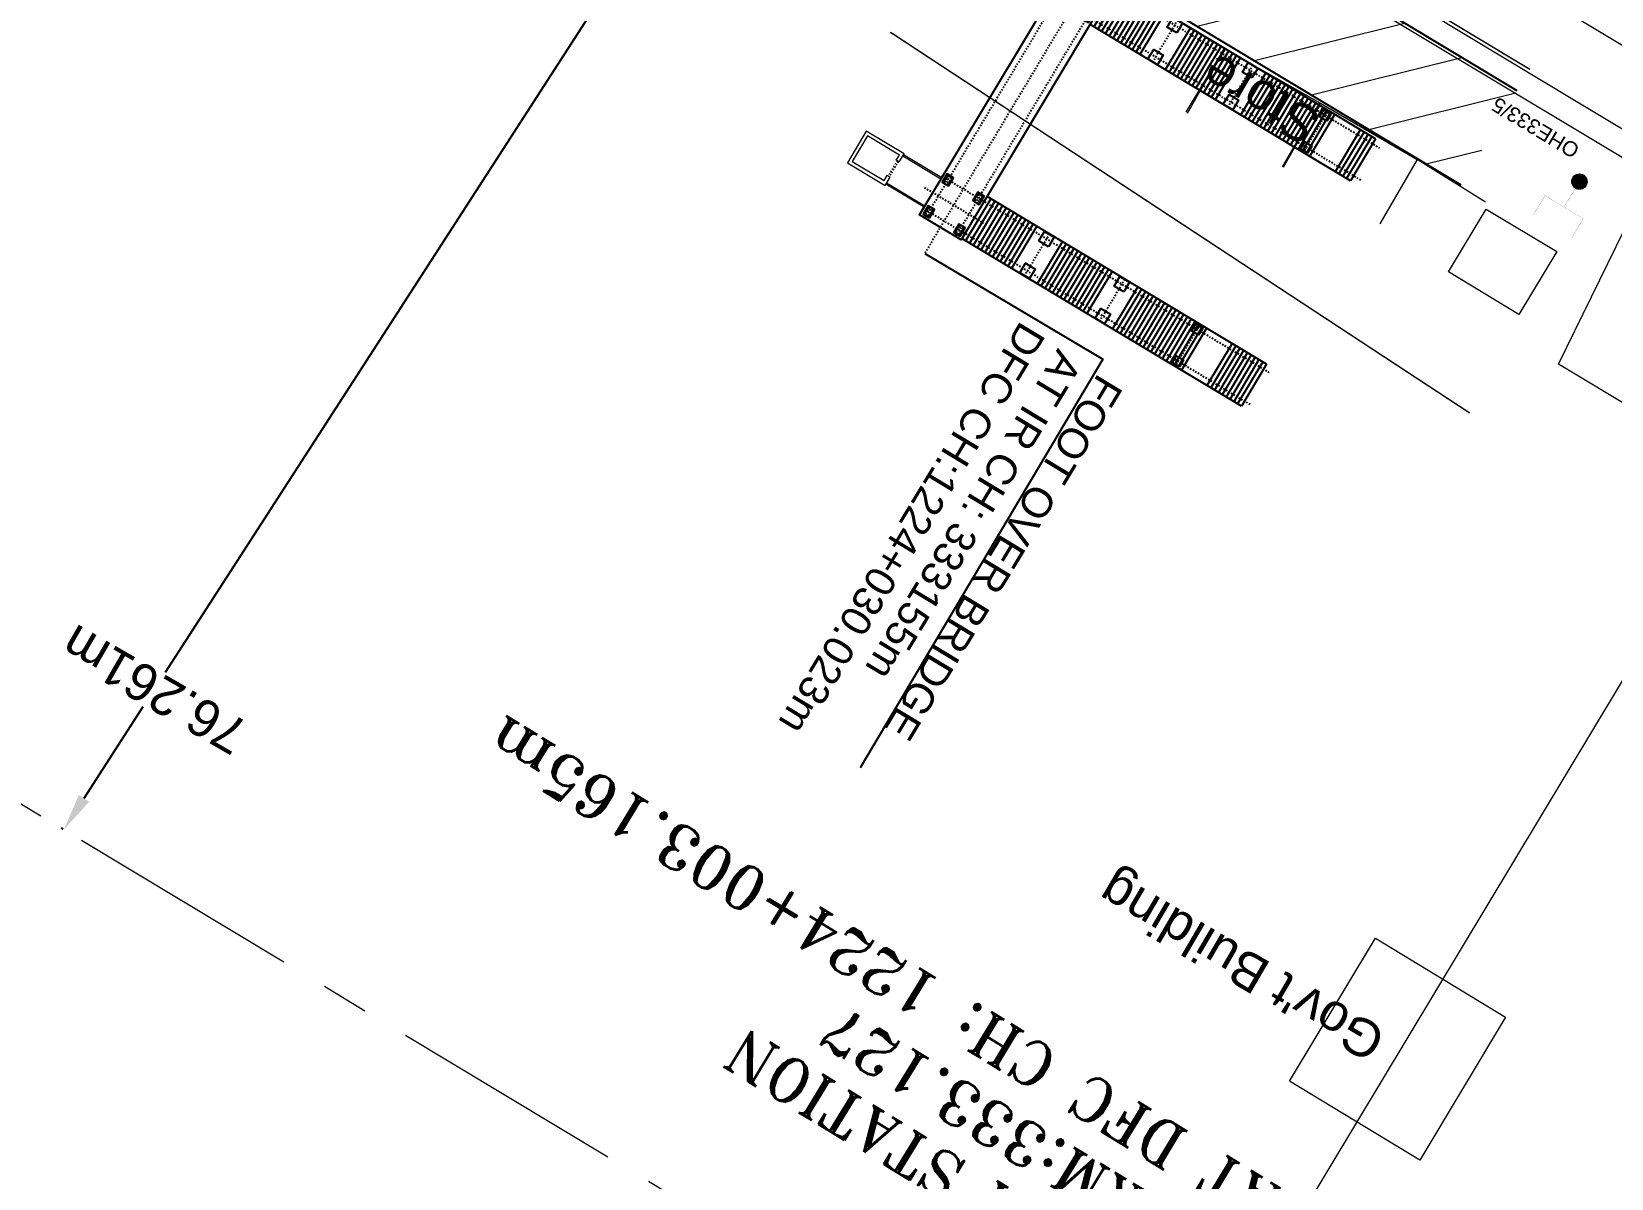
# Model space of a CAD drawing. Header units: metres. Extents: x -1651858 to 619161, y 795717 to 3398838.
# Drawn here: x 617034.6 to 617140.7, y 3397925.4 to 3398002.4 of the extents above; entities that cross this region are included whole.
import ezdxf
from ezdxf.enums import TextEntityAlignment as Align

# ---------------------------------------------------------------- set-up
doc = ezdxf.new("R2010")
doc.units = ezdxf.units.M
doc.header["$MEASUREMENT"] = 0
doc.linetypes.add('CENTER', pattern=[50.800000000000004, 31.75, -6.350000000000001, 6.350000000000001, -6.350000000000001])
doc.linetypes.add('DASHED', pattern=[0.75, 0.5, -0.25])
doc.layers.get('Defpoints').update_dxf_attribs({"lineweight": 0})
for name, color, linetype in [('AA_P_CEN_0.05', 2, 'CENTER'), ('AA_P_CON_0.30', 1, 'Continuous'), ('col', 7, 'Continuous'), ('IR PROPOSALS', 190, 'Continuous'), ('Structures', 7, 'Continuous')]:
    doc.layers.add(name, color=color, linetype=linetype)
for name, color, linetype, lineweight in [('Bounary Dim', 10, 'Continuous', 13), ('Existing IR Track', 143, 'Continuous', 0), ('Existing Railway Boundary', 7, 'CENTER', 0), ('Govt buliding', 251, 'Continuous', 0), ('Grill', 251, 'Continuous', 0), ('KHANNA STATION', 7, 'Continuous', 0), ('LC DETAILS IN PLAN', 7, 'Continuous', 0), ('LIFT', 6, 'Continuous', 13), ('OHE MAST', 8, 'Continuous', 0), ('OHE MAST TEXT', 8, 'Continuous', 0), ('Platform', 7, 'Continuous', 0), ('PROPOSED DFCC TRACK', 1, 'Continuous', 0), ('STEEL', 5, 'Continuous', 25), ('Text', 251, 'Continuous', 0)]:
    doc.layers.add(name, color=color, linetype=linetype, lineweight=lineweight)
doc.styles.add('arial', font='arial.ttf')
doc.styles.add('ROMANT', font='romant.shx')
doc.styles.get("Standard").update_dxf_attribs({"font": 'arial.ttf'})
doc.styles.add('Text', font='arial.ttf', dxfattribs={"height": 2})
doc.dimstyles.get("Standard").update_dxf_attribs({"dimtxt": 2.5, "dimasz": 0.18, "dimexe": 0.18, "dimexo": 0.0625, "dimgap": 0.09, "dimtad": 0, "dimtih": 1, "dimtoh": 1, "dimdec": 3, "dimzin": 0, "dimdsep": 46, "dimtxsty": 'Standard', "dimcen": 0.09, "dimadec": 0, "dimazin": 0, "dimtfac": 1, "dimtdec": 3, "dimtofl": 0, "dimtmove": 0, "dimatfit": 3, "dimfxl": 1, "dimtolj": 1, "dimtzin": 0, "dimarcsym": 0})
pattern_1 = [(134.9153832942971, (184, 2.384185791015625e-06), (-2248.377181380949, -2241.745982542504), [])]

# ---------------------------------------------------------------- blocks, each defined once
blk = doc.blocks.new('OHE MAST')
h = blk.add_hatch(color=256)
edge = h.paths.add_edge_path()
edge.add_arc((0, 0), 0.5143920608792591, 0, 360)
at = {"const_width": 0.01, "flags": 128}
for points in [[(1.500000000116415, 3.5), (1.500000000116415, 2), (-1.499999999883585, 2), (-1.499999999883585, 3.5)], [(1.164153218269348e-10, 2), (0, 0)]]:
    blk.add_lwpolyline(points, dxfattribs=at)
blk.add_circle((0, 0), 0.5143920608792591)
blk = doc.blocks.new('*D34')
at = {"layer": 'Bounary Dim', "color": 0, "lineweight": -2, "transparency": 16777216}
for p, q in [((617078.0314781426, 3398012.916643139), (617077.9327623339, 3398012.980372561)), ((617076.7280414202, 3398010.782408157), (617043.5382519634, 3397959.371978795)), ((617038.0777098462, 3397950.913690286), (617042.0541759594, 3397957.07316986)), ((617036.6692563063, 3397948.84725256), (617036.5705404975, 3397948.910981981))]:
    blk.add_line(p, q, dxfattribs=at)
at = {"layer": 'Bounary Dim', "color": 0, "transparency": 16777216}
for points in [[(617076.377985361, 3398011.008399012), (617077.0780974792, 3398010.556417302), (617078.0839865515, 3398012.882744511)], [(617037.727653787, 3397951.139681141), (617038.4277659052, 3397950.687699431), (617036.7217647152, 3397948.813353932)]]:
    blk.add_solid(points, dxfattribs=at)
at = {"layer": 'Defpoints', "color": 0, "transparency": 16777216}
for p in [(617078.0839865515, 3398012.882744511), (617078.0839865515, 3398012.882744511), (617036.7217647152, 3397948.813353932)]:
    blk.add_point(p, dxfattribs=at)
at = {"layer": 'Bounary Dim', "color": 0, "transparency": 16777216, "insert": (617042.7962139619, 3397958.222574327), "char_height": 2.5, "attachment_point": 5, "rotation": 150}
blk.add_mtext('\\A1;76.261m', dxfattribs=at)
blk = doc.blocks.new('LIFT-flat-1')
at = {"layer": 'LIFT'}
for p, q in [((-1032357.495207546, 144159.0369814154), (-1032357.494768476, 147159.0369814153)), ((-1032257.495207546, 144159.0369667797), (-1032257.494768476, 147159.0369667796)), ((-1031807.494768476, 147159.0369009191), (-1031807.494734814, 147389.0369009191)), ((-1030607.494768476, 147159.0367252909), (-1030607.494734814, 147389.0367252909)), ((-1030157.495207546, 144159.0366594304), (-1030157.494768476, 147159.0366594304)), ((-1030057.495207546, 144159.0366447947), (-1030057.494768476, 147159.0366447947))]:
    blk.add_line(p, q, dxfattribs=at)
at = {"layer": 'LIFT', "linetype": 'DASHED', "ltscale": 0.5}
for p, q in [((-1030607.494744327, 147324.0367252909), (-1031807.494744327, 147324.0369009191)), ((-1030607.494758963, 147224.0367252909), (-1031807.494758963, 147224.0369009191))]:
    blk.add_line(p, q, dxfattribs=at)
at = {"layer": 'LIFT'}
for points in [[(-1030607.494768476, 147159.0367252909), (-1029977.494768476, 147159.0366330862), (-1029977.49433526, 150119.0366330861), (-1032437.49433526, 150119.0369931239), (-1032437.494768476, 147159.0369931239), (-1031807.494768476, 147159.0369009191)], [(-1030607.494734814, 147389.0367252909), (-1030207.494734814, 147389.0366667482), (-1030207.494368922, 149889.0366667482), (-1032207.494368922, 149889.0369594618), (-1032207.494734814, 147389.0369594618), (-1031807.494734814, 147389.0369009191)]]:
    blk.add_lwpolyline(points, dxfattribs=at)
blk = doc.blocks.new('LIFT-flat-1-flat-1')
at = {"layer": 'LIFT'}
for p, q in [((-1032357.495207546, 144159.0369814154), (-1032357.494768476, 147159.0369814153)), ((-1032257.495207546, 144159.0369667797), (-1032257.494768476, 147159.0369667796)), ((-1031807.494768476, 147159.0369009191), (-1031807.494734814, 147389.0369009191)), ((-1030607.494768476, 147159.0367252909), (-1030607.494734814, 147389.0367252909)), ((-1030157.495207546, 144159.0366594304), (-1030157.494768476, 147159.0366594304)), ((-1030057.495207546, 144159.0366447947), (-1030057.494768476, 147159.0366447947))]:
    blk.add_line(p, q, dxfattribs=at)
at = {"layer": 'LIFT', "linetype": 'DASHED', "ltscale": 0.5}
for p, q in [((-1030607.494744327, 147324.0367252909), (-1031807.494744327, 147324.0369009191)), ((-1030607.494758963, 147224.0367252909), (-1031807.494758963, 147224.0369009191))]:
    blk.add_line(p, q, dxfattribs=at)
at = {"layer": 'LIFT'}
for points in [[(-1030607.494768476, 147159.0367252909), (-1029977.494768476, 147159.0366330862), (-1029977.49433526, 150119.0366330861), (-1032437.49433526, 150119.0369931239), (-1032437.494768476, 147159.0369931239), (-1031807.494768476, 147159.0369009191)], [(-1030607.494734814, 147389.0367252909), (-1030207.494734814, 147389.0366667482), (-1030207.494368922, 149889.0366667482), (-1032207.494368922, 149889.0369594618), (-1032207.494734814, 147389.0369594618), (-1031807.494734814, 147389.0369009191)]]:
    blk.add_lwpolyline(points, dxfattribs=at)
blk = doc.blocks.new('LIFT-flat-1-flat-3')
at = {"layer": 'LIFT'}
for p, q in [((-1032357.495207546, 144159.0369814154), (-1032357.494768476, 147159.0369814153)), ((-1032257.495207546, 144159.0369667797), (-1032257.494768476, 147159.0369667796)), ((-1031807.494768476, 147159.0369009191), (-1031807.494734814, 147389.0369009191)), ((-1030607.494768476, 147159.0367252909), (-1030607.494734814, 147389.0367252909)), ((-1030157.495207546, 144159.0366594304), (-1030157.494768476, 147159.0366594304)), ((-1030057.495207546, 144159.0366447947), (-1030057.494768476, 147159.0366447947))]:
    blk.add_line(p, q, dxfattribs=at)
at = {"layer": 'LIFT', "linetype": 'DASHED', "ltscale": 0.5}
for p, q in [((-1030607.494744327, 147324.0367252909), (-1031807.494744327, 147324.0369009191)), ((-1030607.494758963, 147224.0367252909), (-1031807.494758963, 147224.0369009191))]:
    blk.add_line(p, q, dxfattribs=at)
at = {"layer": 'LIFT'}
for points in [[(-1030607.494768476, 147159.0367252909), (-1029977.494768476, 147159.0366330862), (-1029977.49433526, 150119.0366330861), (-1032437.49433526, 150119.0369931239), (-1032437.494768476, 147159.0369931239), (-1031807.494768476, 147159.0369009191)], [(-1030607.494734814, 147389.0367252909), (-1030207.494734814, 147389.0366667482), (-1030207.494368922, 149889.0366667482), (-1032207.494368922, 149889.0369594618), (-1032207.494734814, 147389.0369594618), (-1031807.494734814, 147389.0369009191)]]:
    blk.add_lwpolyline(points, dxfattribs=at)
blk = doc.blocks.new('A$C6982e8d3')
at = {"layer": 'col', "color": 0, "ltscale": 1.5}
for points in [[(181.2483035550686, 178.5275235421141, 0.373118821433399), (166.3999484750675, 191.4000011926983), (-166.3999653108185, 191.4000012529432, 0.3731188214333965), (-181.2483203950105, 178.5275236078305), (-191.5778024456231, 106.4362400814425, -0.373118821433399), (-199.0019799879519, 100.0000012588571), (-200.0000084344065, 100.0000012590317), (-200.0000084162457, 200.0000012590317), (199.9999915837543, 200.0000011865632), (199.9999915655935, 100.0000011865632), (199.001963119139, 100.0000011867378, -0.373118821433399), (191.5777855791384, 106.4362400120008)], [(181.2483034903416, -178.5275211621774, -0.373118821433399), (166.399948405684, -191.3999988072901), (-166.399965380202, -191.399998746987, -0.3731188214333965), (-181.2483204597374, -178.527521096461), (-191.577802484273, -106.4362375663477, 0.373118821433399), (-199.0019800242735, -99.99999874108471), (-200.0000084707281, -99.99999874091009), (-200.0000084888889, -199.9999987409101), (199.9999915111111, -199.9999988133786), (199.9999915292719, -99.99999881337862), (199.0019630828174, -99.999998813204, 0.373118821433399), (191.5777855404885, -106.4362376357894)]]:
    blk.add_lwpolyline(points, format="xyb", close=True, dxfattribs=at)
at = {"layer": 'STEEL', "color": 0}
blk.add_lwpolyline([(-325.000024872541, -249.9999691094272), (324.9999756042962, -250.0000273729675), (325.0000340168481, 249.9999725078233), (-324.9999662215705, 250.0000310991891)], close=True, dxfattribs=at)
blk = doc.blocks.new('A$C6982e8d3-flat-1')
at = {"layer": 'col', "color": 190, "ltscale": 1.5}
for points in [[(181.2483035550686, 178.5275235421141, 0.373118821433399), (166.3999484750675, 191.4000011926983), (-166.3999653108185, 191.4000012529432, 0.3731188214333965), (-181.2483203950105, 178.5275236078305), (-191.5778024456231, 106.4362400814425, -0.373118821433399), (-199.0019799879519, 100.0000012588571), (-200.0000084344065, 100.0000012590317), (-200.0000084162457, 200.0000012590317), (199.9999915837543, 200.0000011865632), (199.9999915655935, 100.0000011865632), (199.001963119139, 100.0000011867378, -0.373118821433399), (191.5777855791384, 106.4362400120008)], [(181.2483034903416, -178.5275211621774, -0.373118821433399), (166.399948405684, -191.3999988072901), (-166.399965380202, -191.399998746987, -0.3731188214333965), (-181.2483204597374, -178.527521096461), (-191.577802484273, -106.4362375663477, 0.373118821433399), (-199.0019800242735, -99.99999874108471), (-200.0000084707281, -99.99999874091009), (-200.0000084888889, -199.9999987409101), (199.9999915111111, -199.9999988133786), (199.9999915292719, -99.99999881337862), (199.0019630828174, -99.999998813204, 0.373118821433399), (191.5777855404885, -106.4362376357894)]]:
    blk.add_lwpolyline(points, format="xyb", close=True, dxfattribs=at)
at = {"layer": 'STEEL', "color": 190}
blk.add_lwpolyline([(-325.000024872541, -249.9999691094272), (324.9999756042962, -250.0000273729675), (325.0000340168481, 249.9999725078233), (-324.9999662215705, 250.0000310991891)], close=True, dxfattribs=at)
blk = doc.blocks.new('A$C6982e8d3-flat-2')
at = {"layer": 'col', "color": 190, "ltscale": 1.5}
for points in [[(181.2483035550686, 178.5275235421141, 0.373118821433399), (166.3999484750675, 191.4000011926983), (-166.3999653108185, 191.4000012529432, 0.3731188214333965), (-181.2483203950105, 178.5275236078305), (-191.5778024456231, 106.4362400814425, -0.373118821433399), (-199.0019799879519, 100.0000012588571), (-200.0000084344065, 100.0000012590317), (-200.0000084162457, 200.0000012590317), (199.9999915837543, 200.0000011865632), (199.9999915655935, 100.0000011865632), (199.001963119139, 100.0000011867378, -0.373118821433399), (191.5777855791384, 106.4362400120008)], [(181.2483034903416, -178.5275211621774, -0.373118821433399), (166.399948405684, -191.3999988072901), (-166.399965380202, -191.399998746987, -0.3731188214333965), (-181.2483204597374, -178.527521096461), (-191.577802484273, -106.4362375663477, 0.373118821433399), (-199.0019800242735, -99.99999874108471), (-200.0000084707281, -99.99999874091009), (-200.0000084888889, -199.9999987409101), (199.9999915111111, -199.9999988133786), (199.9999915292719, -99.99999881337862), (199.0019630828174, -99.999998813204, 0.373118821433399), (191.5777855404885, -106.4362376357894)]]:
    blk.add_lwpolyline(points, format="xyb", close=True, dxfattribs=at)
at = {"layer": 'STEEL', "color": 190}
blk.add_lwpolyline([(-325.000024872541, -249.9999691094272), (324.9999756042962, -250.0000273729675), (325.0000340168481, 249.9999725078233), (-324.9999662215705, 250.0000310991891)], close=True, dxfattribs=at)
blk = doc.blocks.new('A$C6982e8d3-flat-3')
at = {"layer": 'col', "color": 190, "ltscale": 1.5}
for points in [[(181.2483035550686, 178.5275235421141, 0.373118821433399), (166.3999484750675, 191.4000011926983), (-166.3999653108185, 191.4000012529432, 0.3731188214333965), (-181.2483203950105, 178.5275236078305), (-191.5778024456231, 106.4362400814425, -0.373118821433399), (-199.0019799879519, 100.0000012588571), (-200.0000084344065, 100.0000012590317), (-200.0000084162457, 200.0000012590317), (199.9999915837543, 200.0000011865632), (199.9999915655935, 100.0000011865632), (199.001963119139, 100.0000011867378, -0.373118821433399), (191.5777855791384, 106.4362400120008)], [(181.2483034903416, -178.5275211621774, -0.373118821433399), (166.399948405684, -191.3999988072901), (-166.399965380202, -191.399998746987, -0.3731188214333965), (-181.2483204597374, -178.527521096461), (-191.577802484273, -106.4362375663477, 0.373118821433399), (-199.0019800242735, -99.99999874108471), (-200.0000084707281, -99.99999874091009), (-200.0000084888889, -199.9999987409101), (199.9999915111111, -199.9999988133786), (199.9999915292719, -99.99999881337862), (199.0019630828174, -99.999998813204, 0.373118821433399), (191.5777855404885, -106.4362376357894)]]:
    blk.add_lwpolyline(points, format="xyb", close=True, dxfattribs=at)
at = {"layer": 'STEEL', "color": 190}
blk.add_lwpolyline([(-325.000024872541, -249.9999691094272), (324.9999756042962, -250.0000273729675), (325.0000340168481, 249.9999725078233), (-324.9999662215705, 250.0000310991891)], close=True, dxfattribs=at)
blk = doc.blocks.new('A$C6982e8d3-flat-4')
at = {"layer": 'col', "color": 190, "ltscale": 1.5}
for points in [[(181.2483035550686, 178.5275235421141, 0.373118821433399), (166.3999484750675, 191.4000011926983), (-166.3999653108185, 191.4000012529432, 0.3731188214333965), (-181.2483203950105, 178.5275236078305), (-191.5778024456231, 106.4362400814425, -0.373118821433399), (-199.0019799879519, 100.0000012588571), (-200.0000084344065, 100.0000012590317), (-200.0000084162457, 200.0000012590317), (199.9999915837543, 200.0000011865632), (199.9999915655935, 100.0000011865632), (199.001963119139, 100.0000011867378, -0.373118821433399), (191.5777855791384, 106.4362400120008)], [(181.2483034903416, -178.5275211621774, -0.373118821433399), (166.399948405684, -191.3999988072901), (-166.399965380202, -191.399998746987, -0.3731188214333965), (-181.2483204597374, -178.527521096461), (-191.577802484273, -106.4362375663477, 0.373118821433399), (-199.0019800242735, -99.99999874108471), (-200.0000084707281, -99.99999874091009), (-200.0000084888889, -199.9999987409101), (199.9999915111111, -199.9999988133786), (199.9999915292719, -99.99999881337862), (199.0019630828174, -99.999998813204, 0.373118821433399), (191.5777855404885, -106.4362376357894)]]:
    blk.add_lwpolyline(points, format="xyb", close=True, dxfattribs=at)
at = {"layer": 'STEEL', "color": 190}
blk.add_lwpolyline([(-325.000024872541, -249.9999691094272), (324.9999756042962, -250.0000273729675), (325.0000340168481, 249.9999725078233), (-324.9999662215705, 250.0000310991891)], close=True, dxfattribs=at)
blk = doc.blocks.new('LIFT-flat-1-flat-2-flat-1')
at = {"layer": 'LIFT'}
for p, q in [((-1032357.495207546, 144159.0369814154), (-1032357.494768476, 147159.0369814153)), ((-1032257.495207546, 144159.0369667797), (-1032257.494768476, 147159.0369667796)), ((-1031807.494768476, 147159.0369009191), (-1031807.494734814, 147389.0369009191)), ((-1030607.494768476, 147159.0367252909), (-1030607.494734814, 147389.0367252909)), ((-1030157.495207546, 144159.0366594304), (-1030157.494768476, 147159.0366594304)), ((-1030057.495207546, 144159.0366447947), (-1030057.494768476, 147159.0366447947))]:
    blk.add_line(p, q, dxfattribs=at)
at = {"layer": 'LIFT', "linetype": 'DASHED', "ltscale": 0.5}
for p, q in [((-1030607.494744327, 147324.0367252909), (-1031807.494744327, 147324.0369009191)), ((-1030607.494758963, 147224.0367252909), (-1031807.494758963, 147224.0369009191))]:
    blk.add_line(p, q, dxfattribs=at)
at = {"layer": 'LIFT'}
for points in [[(-1030607.494768476, 147159.0367252909), (-1029977.494768476, 147159.0366330862), (-1029977.49433526, 150119.0366330861), (-1032437.49433526, 150119.0369931239), (-1032437.494768476, 147159.0369931239), (-1031807.494768476, 147159.0369009191)], [(-1030607.494734814, 147389.0367252909), (-1030207.494734814, 147389.0366667482), (-1030207.494368922, 149889.0366667482), (-1032207.494368922, 149889.0369594618), (-1032207.494734814, 147389.0369594618), (-1031807.494734814, 147389.0369009191)]]:
    blk.add_lwpolyline(points, dxfattribs=at)
blk = doc.blocks.new('*U69')
at = {"layer": 'AA_P_CON_0.30'}
blk.add_lwpolyline([(1650, -2.679415047168732e-06), (-1650, 2.679415047168732e-06)], dxfattribs=at)
blk = doc.blocks.new('*U70')
at = {"color": 0, "linetype": 'ByBlock', "lineweight": -2}
for p in [(0, 0), (-1.83697019872103e-14, -300), (-3.673940397442059e-14, -600), (-5.510910596163089e-14, -900), (-7.347880794884119e-14, -1200), (-9.184850993605149e-14, -1500), (-1.102182119232618e-13, -1800), (-1.285879139104721e-13, -2100), (-1.469576158976824e-13, -2400), (-1.653273178848927e-13, -2700), (-1.83697019872103e-13, -3000), (-2.020667218593133e-13, -3300), (-2.204364238465236e-13, -3600), (-2.388061258337339e-13, -3900), (-2.571758278209442e-13, -4200), (-2.755455298081545e-13, -4500), (-2.939152317953648e-13, -4800), (-3.122849337825751e-13, -5100), (-3.306546357697854e-13, -5400)]:
    blk.add_blockref('*U69', p, dxfattribs=at)
blk = doc.blocks.new('*U71')
at = {"layer": 'AA_P_CON_0.30'}
blk.add_lwpolyline([(1650, -2.679415047168732e-06), (-1650, 2.679415047168732e-06)], dxfattribs=at)
blk = doc.blocks.new('*U72')
at = {"color": 0, "linetype": 'ByBlock', "lineweight": -2}
for p in [(0, 0), (-1.83697019872103e-14, -300), (-3.673940397442059e-14, -600), (-5.510910596163089e-14, -900), (-7.347880794884119e-14, -1200), (-9.184850993605149e-14, -1500), (-1.102182119232618e-13, -1800), (-1.285879139104721e-13, -2100), (-1.469576158976824e-13, -2400), (-1.653273178848927e-13, -2700)]:
    blk.add_blockref('*U71', p, dxfattribs=at)
blk = doc.blocks.new('*U73')
at = {"layer": 'AA_P_CON_0.30'}
blk.add_lwpolyline([(1650, -2.679415047168732e-06), (-1650, 2.679415047168732e-06)], dxfattribs=at)
blk = doc.blocks.new('*U74')
at = {"color": 0, "linetype": 'ByBlock', "lineweight": -2}
for p in [(0, 0), (-1.83697019872103e-14, -300), (-3.673940397442059e-14, -600), (-5.510910596163089e-14, -900), (-7.347880794884119e-14, -1200), (-9.184850993605149e-14, -1500), (-1.102182119232618e-13, -1800), (-1.285879139104721e-13, -2100), (-1.469576158976824e-13, -2400), (-1.653273178848927e-13, -2700), (-1.83697019872103e-13, -3000), (-2.020667218593133e-13, -3300), (-2.204364238465236e-13, -3600), (-2.388061258337339e-13, -3900), (-2.571758278209442e-13, -4200), (-2.755455298081545e-13, -4500), (-2.939152317953648e-13, -4800), (-3.122849337825751e-13, -5100), (-3.306546357697854e-13, -5400)]:
    blk.add_blockref('*U73', p, dxfattribs=at)
blk = doc.blocks.new('*U67')
at = {"layer": 'AA_P_CON_0.30'}
blk.add_lwpolyline([(1650, -2.679415047168732e-06), (-1650, 2.679415047168732e-06)], dxfattribs=at)
blk = doc.blocks.new('*U68')
at = {"color": 0, "linetype": 'ByBlock', "lineweight": -2}
for p in [(0, 0), (-1.83697019872103e-14, -300), (-3.673940397442059e-14, -600), (-5.510910596163089e-14, -900), (-7.347880794884119e-14, -1200)]:
    blk.add_blockref('*U67', p, dxfattribs=at)
blk = doc.blocks.new('A$Caeafc557')
at = {"layer": 'Structures', "lineweight": 9}
h = blk.add_hatch(dxfattribs=at)
h.set_pattern_fill('ANSI31', color=256, scale=1000, angle=89.9153832942971)
h.set_pattern_definition(pattern_1)
h.paths.add_polyline_path([(10212.16376972198, -28525.67562055588), (17562.17178535461, -28525.67562007904), (17618.48658180237, 9606.24899816513), (10268.47856616974, 9606.24899840355)])
h = blk.add_hatch(dxfattribs=at)
h.set_pattern_fill('ANSI31', color=256, scale=1000, angle=89.9153832942971)
h.set_pattern_definition(pattern_1)
h.paths.add_polyline_path([(35172.19098997116, -28525.6756207943), (45522.20227575302, -28525.67562055588), (45578.51707363129, 9606.248998641968), (35228.50578594208, 9606.24899840355)])
at = {"layer": 'AA_P_CEN_0.05', "ltscale": 0.225}
for p, q in [((-9729.591604232788, -1797.673193454742), (-9729.591118812561, 1761.600033521652)), ((-7229.591742992401, -1797.673497438431), (-7229.591258049011, 1761.599730014801)), ((7020.408414840698, -1797.675616979599), (7020.408899784088, 1761.597610235214)), ((9520.408414840698, -1797.675939559937), (9520.408900260925, 1761.597288131714)), ((-9729.591253757477, -23977.0555639267), (-9729.591251373291, -1200.005939722061)), ((-7229.591253757477, -23977.05556344986), (-7229.591251373291, -1200.006295204163)), ((7020.40874671936, -22602.10939359665), (7020.408749103546, -1200.006839752197)), ((9520.40874671936, -22602.10939359665), (9520.408749103546, -1200.007194757462))]:
    blk.add_line(p, q, dxfattribs=at)
at = {"layer": 'AA_P_CEN_0.05', "color": 190, "ltscale": 0.225}
for p, q in [((39211.99983453751, -1797.675616979599), (39212.00031852722, 1761.597609519958)), ((59730.38684272766, -1797.67561674118), (59730.38732671738, 1761.597609996796)), ((62230.38684225082, -1797.675939083099), (62230.38732624054, 1761.597287893295)), ((9520.408576011658, -1797.675938844681), (9520.408657550812, -1200.006294965744)), ((39212.00000619888, -21883.05171346664), (39212.00000715256, -1200.005939483643)), ((41711.99983406067, -1797.675939083099), (41711.99991559982, -1200.006294727325)), ((41712.00000667572, -21883.05171346664), (41712.00000762939, -1200.006294965744)), ((59730.38704299927, -26883.05171298981), (59730.38701534271, -1200.005939483643)), ((62230.38704252243, -26883.05171346664), (62230.38701534271, -1200.006294965744))]:
    blk.add_line(p, q, dxfattribs=at)
at = {"layer": 'AA_P_CEN_0.05', "ltscale": 0.225}
for points in [[(-8479.591251850128, 2292.78523683548), (-8479.591250896454, -2335.21043419838)], [(8270.408749103546, 2292.783301830292), (8270.408749103546, -2335.212368965149)], [(8270.408944129944, 1199.99818611145), (-10229.59112167358, 1200.000822305679)], [(8270.408946037292, -0.0007541179656982422), (-12268.61312246323, 0.0007832050323486328)], [(8270.408953666687, -1200.001813411713), (-10229.5914516449, -1199.999177455902)], [(-10129.5912604332, -6525.002226829529), (-6829.591257572174, -6525.002221345901)], [(6620.408740520477, -6525.003126621246), (9920.408742904663, -6525.003121376038)], [(-10129.59125041962, -12425.00222730637), (-6829.591264724731, -12425.00222158432)], [(6620.40875005722, -12425.00312781334), (9920.408734798431, -12425.00312232971)], [(-10129.59124183655, -18325.00222706795), (-6829.591271877289, -18325.00222206116)], [(6620.408758163452, -18325.0031273365), (9920.408728599548, -18325.00312232971)]]:
    blk.add_lwpolyline(points, dxfattribs=at)
at = {"layer": 'AA_P_CEN_0.05', "color": 190, "ltscale": 0.225}
for points in [[(40462.00000715256, 2292.77858543396), (40462.00000667572, -2335.217085838318)], [(60980.38701534271, 2292.776000022888), (60980.38701486588, -2335.219671726227)], [(62730.38718509674, 1199.990930557251), (8270.408944129944, 1199.99818611145)], [(63567.6876244545, -0.003652572631835938), (8270.408946037292, -0.0007541179656982422)], [(62730.38686513901, -1200.009068965912), (8270.408953666687, -1200.001813411713)], [(38811.99999856949, -6525.002227067947), (42112.00000095367, -6525.002221345901)], [(59330.38700675964, -6525.002226829529), (62630.38700914383, -6525.002221107483)], [(38812.00000810623, -12425.00222730637), (42111.99999284744, -12425.00222206116)], [(59330.38701629639, -12425.00222706795), (62630.3870010376, -12425.00222182274)], [(38812.00001621246, -17425.00222730637), (42111.99998617172, -17425.00222206116)], [(59330.38700485229, -18325.00222754478), (62630.38699054718, -18325.00222206116)], [(59330.38703393936, -23325.00222802162), (62630.38700437546, -23325.00222229958)]]:
    blk.add_lwpolyline(points, dxfattribs=at)
at = {"layer": 'AA_P_CON_0.30'}
for points in [[(8270.408947467804, -1625.000346899033), (-10229.59150981903, -1624.999351024628), (-10229.59106445312, 1625.000610113144), (8270.408947944641, 1624.999652862549)], [(-10129.59128046036, -23525.00222253799), (-10129.59125089645, -1625.00221991539)], [(-6829.591251373291, -1925.002225399017), (-10129.59125137329, -1925.00221991539)], [(-6829.591279506683, -23525.0022277832), (-6829.591251373291, -1625.00222492218)], [(6620.408722400665, -22025.00312304497), (6620.408748626709, -1625.003120183945)], [(9920.408748149872, -1925.003125429153), (6620.408748149872, -1925.003119945526)], [(9920.408722400665, -22025.00312781334), (9920.408749103546, -1625.003125190735)], [(-6829.591252326965, -2225.00222492218), (-10129.59125185013, -2225.002219676971)], [(-6829.59125328064, -2525.002225399017), (-10129.59125232697, -2525.00221991539)], [(-6829.59125328064, -2825.00222492218), (-10129.5912528038, -2825.002219676971)], [(-6829.591254234314, -3125.002225160599), (-10129.59125328064, -3125.002219676971)], [(9920.408748149872, -2225.003125429153), (6620.408747196198, -2225.003120422363)], [(9920.408747196198, -2525.003125429153), (6620.408747196198, -2525.003119945526)], [(9920.408747196198, -2825.003125190735), (6620.408746242523, -2825.003120183945)], [(9920.408746242523, -3125.003125190735), (6620.408746242523, -3125.003119945526)], [(-6829.591254234314, -3425.002225160599), (-10129.59125375748, -3425.002220153809)], [(-6829.591254234314, -3425.002225160599), (-10129.59125375748, -3425.002220153809)], [(-6829.591254711151, -3725.00222492218), (-10129.59125423431, -3725.002219676971)], [(-6829.591255187988, -4025.002225160599), (-10129.59125471115, -4025.00221991539)], [(-6829.591255187988, -4025.002225160599), (-10129.59125471115, -4025.00221991539)], [(9920.408746242523, -3425.003125429153), (6620.408745288849, -3425.003120183945)], [(9920.408746242523, -3425.003125429153), (6620.408745288849, -3425.003120183945)], [(9920.408745288849, -3725.003125667572), (6620.408745288849, -3725.003120183945)], [(9920.408745288849, -4025.003125190735), (6620.408744335175, -4025.003120183945)], [(9920.408745288849, -4025.003125190735), (6620.408744335175, -4025.003120183945)], [(-6829.591255664825, -4325.00222492218), (-10129.59125518799, -4325.002219676971)], [(-6829.591256141663, -4625.002225160599), (-10129.59125566483, -4625.00221991539)], [(-6829.591257095337, -4925.002225637436), (-10129.59125614166, -4925.002219438553)], [(-6829.591257095337, -5225.00222492218), (-10129.5912566185, -5225.00221991539)], [(9920.408744335175, -4325.003125667572), (6620.408744335175, -4325.003120183945)], [(9920.408744335175, -4625.003125190735), (6620.4087433815, -4625.003120183945)], [(9920.4087433815, -4925.003125190735), (6620.4087433815, -4925.003119945526)], [(9920.4087433815, -5225.003125429153), (6620.408742427826, -5225.003120422363)], [(-6829.591257095337, -5525.002225399017), (-10129.5912566185, -5525.00221991539)], [(-10104.59128093719, -6900.002222537994), (-10104.59127998352, -6150.002221345901), (-9354.591280460358, -6150.002223730087), (-9354.59127998352, -6900.002223014832), (-10104.59128093719, -6900.002222537994)], [(-7604.591280937195, -6900.002222299576), (-7604.591279983521, -6150.00222158432), (-6854.591280460358, -6150.002223968506), (-6854.591279983521, -6900.002222776413), (-7604.591280937195, -6900.002222299576)], [(9920.408742904663, -5525.003125190735), (6620.408742427826, -5525.003119945526)], [(6645.408719539642, -6900.00312256813), (6645.408720016479, -6150.003122091293), (7395.408720493317, -6150.003123998642), (7395.408720016479, -6900.003123044968), (6645.408719539642, -6900.00312256813)], [(9145.40872001648, -6900.00312256813), (9145.40872001648, -6150.003121614456), (9895.408720493317, -6150.003123998642), (9895.40872001648, -6900.003123283386), (9145.40872001648, -6900.00312256813)], [(-6829.591261386871, -7525.00222492218), (-10129.59126091003, -7525.002219438553)], [(-6829.591261386871, -7825.00222492218), (-10129.59126186371, -7825.00221991539)], [(-6829.591261863708, -8125.002225399017), (-10129.59126186371, -8125.002219438553)], [(-6829.591262340546, -8425.00222492218), (-10129.59126329422, -8425.002219676971)], [(9920.408739089966, -7525.003125429153), (6620.408738613129, -7525.003120183945)], [(9920.408738136292, -7825.003125190735), (6620.408738136292, -7825.003119945526)], [(9920.408738136292, -8125.003125429153), (6620.408738136292, -8125.003119945526)], [(9920.408737182617, -8425.003125429153), (6620.408737182617, -8425.003120183945)], [(-6829.591262817383, -8725.002225160599), (-10129.59126281738, -8725.002219676971)], [(-6829.591262817383, -8725.002225160599), (-10129.59126281738, -8725.002219676971)], [(-6829.59126329422, -9025.00222492218), (-10129.59126424789, -9025.002219676971)], [(-6829.591263771057, -9325.002225160599), (-10129.59126424789, -9325.002219676971)], [(9920.408736228943, -8725.003125429153), (6620.408737182617, -8725.003119707108)], [(9920.408736228943, -8725.003125429153), (6620.408737182617, -8725.003119707108)], [(9920.408736228943, -9025.003125429153), (6620.40873670578, -9025.003120183945)], [(9920.408735275269, -9325.003125190735), (6620.408736228943, -9325.003119707108)], [(-6829.591264247894, -9625.00222492218), (-10129.59126520157, -9625.002219676971)], [(-6829.591264724731, -9925.002225160599), (-10129.59126472473, -9925.002219676971)], [(-6829.591265201569, -10225.00222492218), (-10129.59126615524, -10225.00221991539)], [(-6829.591265678406, -10525.0022251606), (-10129.59126567841, -10525.00221943855)], [(-6829.591265678406, -10525.0022251606), (-10129.59126567841, -10525.00221943855)], [(9920.408735275269, -9625.003125429153), (6620.408735752106, -9625.003120183945)], [(9920.408734321594, -9925.003125667572), (6620.408735275269, -9925.003120183945)], [(9920.408734321594, -10225.00312519073), (6620.408734798431, -10225.00312018394)], [(9920.40873336792, -10525.00312566757), (6620.408734321594, -10525.00311994553)], [(9920.40873336792, -10525.00312566757), (6620.408734321594, -10525.00311994553)], [(-6829.591266155243, -10825.0022251606), (-10129.59126710892, -10825.00221991539)], [(-6829.59126663208, -11125.00222492218), (-10129.59126710892, -11125.00221967697)], [(-6829.591267108917, -11425.00222492218), (-10129.59126806259, -11425.00221991539)], [(9920.40873336792, -10825.00312519073), (6620.408733844757, -10825.00311994553)], [(9920.408732414246, -11125.00312542915), (6620.40873336792, -11125.00312018394)], [(9920.408732414246, -11425.00312542915), (6620.408732891083, -11425.00311994553)], [(-10104.59128952026, -12800.00222253799), (-10104.59128952026, -12050.00222229958), (-9354.591289520264, -12050.00222396851), (-9354.591289520264, -12800.00222373009), (-10104.59128952026, -12800.00222253799)], [(-7604.591289520264, -12800.00222301483), (-7604.591289520264, -12050.00222229958), (-6854.591290473938, -12050.00222420692), (-6854.591289520264, -12800.00222325325), (-7604.591289520264, -12800.00222301483)], [(6645.408710002899, -12800.00312280655), (6645.408710479736, -12050.00312256813), (7395.408710479736, -12050.00312447548), (7395.408709526062, -12800.00312376022), (6645.408710002899, -12800.00312280655)], [(9145.4087100029, -12800.00312304497), (9145.408710479736, -12050.00312256813), (9895.408710479736, -12050.00312423706), (9895.408709526062, -12800.00312399864), (9145.4087100029, -12800.00312304497)], [(-10004.59128236771, -18600.00222301483), (-10004.59128236771, -18050.00222301483), (-9454.591282367706, -18050.00222301483), (-9454.591282367706, -18600.00222325325), (-10004.59128236771, -18600.00222301483)], [(-7504.591318130493, -18600.00221586227), (-7504.59131860733, -18050.00221562386), (-6954.591319084167, -18050.00221562386), (-6954.591319084167, -18600.00221514702), (-7504.591318130493, -18600.00221586227)], [(6745.408717632294, -18600.00312328339), (6745.408717632294, -18050.00312328339), (7295.408717632294, -18050.0031235218), (7295.408717155457, -18600.00312304497), (6745.408717632294, -18600.00312328339)], [(9245.408680915833, -18600.00311589241), (9245.408681869507, -18050.00311589241), (9795.408681869507, -18050.00311565399), (9795.40868139267, -18600.00311565399), (9245.408680915833, -18600.00311589241)]]:
    blk.add_lwpolyline(points, dxfattribs=at)
at = {"layer": 'AA_P_CON_0.30', "color": 190}
for points in [[(8270.408947944641, 1624.999652862549), (62730.38724136353, 1624.996490478516), (62730.3868098259, -1625.003509044647), (8270.408947467804, -1625.000346899033)], [(42112.00000715256, -1625.002225160599), (38812.00000619888, -1625.00221991539)], [(38811.99998140335, -21425.00221610069), (38812.00000619888, -1625.00221991539)], [(42112.00000619888, -1925.00222492218), (38812.00000667572, -1925.002219676971)], [(42111.99998188019, -21425.00222158432), (42112.00000715256, -1625.002225160599)], [(59330.3870177269, -26425.00221562386), (59330.38701438904, -1625.00221991539)], [(62630.38701438904, -1925.002225160599), (59330.38701438904, -1925.002220153809)], [(62630.38701820374, -26425.00222086906), (62630.38701486588, -1625.00222492218)], [(42112.00000619888, -2225.00222492218), (38812.00000572205, -2225.00221991539)], [(42112.00000524521, -2525.002225399017), (38812.00000572205, -2525.00221991539)], [(42112.00000524521, -2825.00222492218), (38812.00000429153, -2825.00221991539)], [(42112.00000429153, -3125.002225399017), (38812.00000476837, -3125.00221991539)], [(62630.3870139122, -2225.00222492218), (59330.38701343536, -2225.002219676971)], [(62630.38701343536, -2525.002225160599), (59330.38701343536, -2525.002219676971)], [(62630.38701248169, -2825.002225875854), (59330.38701248169, -2825.002219676971)], [(62630.38701248169, -3125.002225160599), (59330.38701248169, -3125.002219676971)], [(42112.00000429153, -3425.00222492218), (38812.00000333786, -3425.00221991539)], [(42112.00000429153, -3425.00222492218), (38812.00000333786, -3425.00221991539)], [(42112.00000333786, -3725.002225399017), (38812.00000333786, -3725.00221991539)], [(42112.00000333786, -4025.002225399017), (38812.00000238419, -4025.002219676971)], [(42112.00000333786, -4025.002225399017), (38812.00000238419, -4025.002219676971)], [(62630.38701200485, -3425.002225399017), (59330.38701152802, -3425.00221991539)], [(62630.38701200485, -3425.002225399017), (59330.38701152802, -3425.00221991539)], [(62630.38701152802, -3725.002225160599), (59330.38701152802, -3725.002219676971)], [(62630.38701105118, -4025.002225160599), (59330.38701057434, -4025.00221991539)], [(62630.38701105118, -4025.002225160599), (59330.38701057434, -4025.00221991539)], [(42112.00000238419, -4325.00222492218), (38812.00000238419, -4325.002219676971)], [(42112.00000238419, -4625.002225160599), (38812.00000143051, -4625.00221991539)], [(42112.00000143051, -4925.00222492218), (38812.00000143051, -4925.002219676971)], [(42112.00000143051, -5225.002225160599), (38812.00000047684, -5225.002220153809)], [(62630.38701057434, -4325.00222492218), (59330.38701057434, -4325.002219676971)], [(62630.3870100975, -4625.002225399017), (59330.38700962067, -4625.00221991539)], [(62630.3870100975, -4925.002225160599), (59330.38700962067, -4925.00221991539)], [(62630.38700914383, -5225.00222492218), (59330.38700866699, -5225.00221991539)], [(42112.00000047684, -5525.002225160599), (38812.00000143051, -5525.002219438553)], [(38836.99997758865, -6900.002222061157), (38836.99997806549, -6150.002221345901), (39586.99997854233, -6150.002223730087), (39586.99997806549, -6900.002222537994), (38836.99997758865, -6900.002222061157)], [(41336.99997806549, -6900.002222299576), (41336.99997806549, -6150.002221107483), (42086.99997854233, -6150.002223491669), (42086.99997806549, -6900.002223014832), (41336.99997806549, -6900.002222299576)], [(62630.38700914383, -5525.002225160599), (59330.38700866699, -5525.002219676971)], [(59355.38698625565, -6900.002222299576), (59355.38698577881, -6150.002221345901), (60105.38698625565, -6150.002223491669), (60105.38698625565, -6900.002223014832), (59355.38698625565, -6900.002222299576)], [(61855.38698625565, -6900.002222061157), (61855.38698530197, -6150.002221822739), (62605.38698625565, -6150.002223968506), (62605.38698625565, -6900.002222537994), (61855.38698625565, -6900.002222061157)], [(42111.99999713898, -7525.00222492218), (38811.99999666214, -7525.00221991539)], [(42111.99999666214, -7825.00222492218), (38811.9999961853, -7825.00221991539)], [(42111.9999961853, -8125.00222492218), (38811.9999961853, -8125.002219438553)], [(42111.99999570847, -8425.00222492218), (38811.99999523163, -8425.00221991539)], [(62630.38700532913, -7525.00222492218), (59330.38700437546, -7525.00221991539)], [(62630.38700485229, -7825.00222492218), (59330.38700485229, -7825.002219676971)], [(62630.38700389862, -8125.002225160599), (59330.38700389862, -8125.002219676971)], [(62630.38700389862, -8425.00222492218), (59330.38700389862, -8425.002219676971)], [(42111.99999523163, -8725.002225399017), (38811.99999523163, -8725.002219438553)], [(42111.99999523163, -8725.002225399017), (38811.99999523163, -8725.002219438553)], [(42111.99999475479, -9025.00222492218), (38811.99999475479, -9025.002219676971)], [(42111.99999427795, -9325.002225399017), (38811.99999427795, -9325.00221991539)], [(62630.38700294495, -8725.002225160599), (59330.38700294495, -8725.002219676971)], [(62630.38700294495, -8725.002225160599), (59330.38700294495, -8725.002219676971)], [(62630.38700294495, -9025.00222492218), (59330.38700294495, -9025.002219676971)], [(62630.38700151443, -9325.002225160599), (59330.38700199127, -9325.002219676971)], [(42111.99999380112, -9625.00222492218), (38811.99999380112, -9625.002219676971)], [(42111.99999332428, -9925.002225160599), (38811.99999332428, -9925.002219676971)], [(42111.99999237061, -10225.00222492218), (38811.99999284744, -10225.00221967697)], [(42111.99999141693, -10525.0022251606), (38811.99999237061, -10525.00221943855)], [(42111.99999141693, -10525.0022251606), (38811.99999237061, -10525.00221943855)], [(62630.38700199127, -9625.002225399017), (59330.38700199127, -9625.00221991539)], [(62630.38700056076, -9925.00222492218), (59330.3870010376, -9925.002219676971)], [(62630.3870010376, -10225.00222539902), (59330.3870010376, -10225.00221991539)], [(62630.38700008392, -10525.00222468376), (59330.38700008392, -10525.00221967697)], [(62630.38700008392, -10525.00222468376), (59330.38700008392, -10525.00221967697)], [(42111.99999141693, -10825.0022251606), (38811.99999189377, -10825.00221991539)], [(42111.99999046326, -11125.0022251606), (38811.99999141693, -11125.00221967697)], [(42111.99999046326, -11425.0022251606), (38811.99999094009, -11425.00221991539)], [(62630.38699960709, -10825.00222492218), (59330.38700008392, -10825.00221991539)], [(62630.38699865341, -11125.00222539902), (59330.38699913025, -11125.00221991539)], [(62630.38699865341, -11425.00222492218), (59330.38699913025, -11425.00221967697)], [(38836.99996852875, -12800.00222277641), (38836.99996852875, -12050.00222206116), (39586.99996852875, -12050.00222396851), (39586.99996900558, -12800.00222349167), (38836.99996852875, -12800.00222277641)], [(41336.99996852875, -12800.00222253799), (41336.99996852875, -12050.00222206116), (42086.99996852875, -12050.00222444534), (42086.99996900558, -12800.00222349167), (41336.99996852875, -12800.00222253799)], [(59355.38697624207, -12800.00222277641), (59355.3869767189, -12050.00222229958), (60105.3869767189, -12050.00222444534), (60105.38697576523, -12800.00222349167), (59355.38697624207, -12800.00222277641)], [(61855.38697719574, -12800.00222277641), (61855.3869767189, -12050.00222206116), (62605.3869767189, -12050.00222396851), (62605.38697624207, -12800.00222373009), (61855.38697719574, -12800.00222277641)], [(42111.99999284744, -13425.00222754478), (38811.99999380112, -13425.00222206116)], [(42111.99999284744, -13425.00222754478), (38811.99999380112, -13425.00222206116)], [(42111.99999237061, -13725.00222754478), (38811.99999237061, -13725.00222253799)], [(62630.38699436188, -13425.00222492218), (59330.38699436188, -13425.00221991539)], [(62630.38699436188, -13725.00222492218), (59330.38699388504, -13725.00221943855)], [(42111.99999189377, -14025.00222802162), (38811.99999141693, -14025.00222277641)], [(42111.99999141693, -14325.00222754478), (38811.99999046326, -14325.00222253799)], [(42111.99999094009, -14625.00222802162), (38811.99999046326, -14625.00222301483)], [(62630.3869934082, -14025.00222492218), (59330.38699293137, -14025.00221967697)], [(62630.3869934082, -14325.0022251606), (59330.38699245453, -14325.00222015381)], [(62630.38699245453, -14625.00222492218), (59330.38699197769, -14625.00221991539)], [(62630.38699245453, -14625.00222492218), (59330.38699197769, -14625.00221991539)], [(42111.99999046326, -14925.00222754478), (38811.99999046326, -14925.00222229958)], [(42111.99999046326, -14925.00222754478), (38811.99999046326, -14925.00222229958)], [(42111.99998998642, -15225.0022277832), (38811.99998950958, -15225.00222277641)], [(42111.99998903275, -15525.00222826004), (38811.99998855591, -15525.00222277641)], [(42111.99998903275, -15825.0022277832), (38811.99998807907, -15825.00222277641)], [(62630.38699245453, -14925.0022251606), (59330.38699150085, -14925.00222015381)], [(62630.38699150085, -15225.00222492218), (59330.38699102402, -15225.00221967697)], [(62630.38699150085, -15525.0022251606), (59330.38699102402, -15525.00221967697)], [(62630.38699054718, -15825.0022251606), (59330.38699007034, -15825.00221991539)], [(42111.99998807907, -16125.0022277832), (38811.99998855591, -16125.00222277641)], [(42111.99998807907, -16425.0022277832), (38811.99998760223, -16425.00222229958)], [(42111.9999871254, -16725.0022277832), (38811.9999871254, -16725.00222253799)], [(42111.9999871254, -16725.0022277832), (38811.9999871254, -16725.00222253799)], [(62630.38699054718, -16125.00222492218), (59330.38699007034, -16125.00221967697)], [(62630.38698911667, -16425.00222539902), (59330.38698911667, -16425.00221991539)], [(62630.38698911667, -16425.00222539902), (59330.38698911667, -16425.00221991539)], [(62630.38698959351, -16725.00222492218), (59330.38698911667, -16725.00221967697)], [(42111.9999871254, -17025.00222802162), (38811.99998617172, -17025.00222301483)], [(42111.99998617172, -17325.0022277832), (38811.99998188019, -17325.00222802162)], [(38936.9999756813, -17700.00222301483), (38936.9999756813, -17150.00222277641), (39486.99997520447, -17150.00222325325), (39486.9999756813, -17700.00222325325), (38936.9999756813, -17700.00222301483)], [(41436.99993991852, -17700.00221562386), (41436.99993991852, -17150.00221538544), (41986.99993991852, -17150.00221538544), (41986.99993991852, -17700.00221538544), (41436.99993991852, -17700.00221562386)], [(62630.38698863983, -17025.00222492218), (59330.38698816299, -17025.00221991539)], [(62630.38698768616, -17325.00222539902), (59330.38698816299, -17325.00221943855)], [(59355.38696622849, -18700.00222253799), (59355.38696527481, -17950.00222229958), (60105.38696575165, -17950.00222444534), (60105.38696575165, -18700.00222325325), (59355.38696622849, -18700.00222253799)], [(61855.38696622849, -18700.00222277641), (61855.38696527481, -17950.00222253799), (62605.38696575165, -17950.00222444534), (62605.38696527481, -18700.00222373009), (61855.38696622849, -18700.00222277641)], [(42111.99998664856, -19325.00222158432), (38811.99998760223, -19325.00222682953)], [(42112.00000190735, -19625.00222110748), (38812.00000190735, -19625.00221562386)], [(42112.00000095367, -19925.00222158432), (38812.00000143051, -19925.00221610069)], [(62630.3870100975, -19325.00222826004), (59330.38700962067, -19325.00222325325)], [(62630.3870100975, -19325.00222826004), (59330.38700962067, -19325.00222325325)], [(62630.3870100975, -19625.00222849846), (59330.38700914383, -19625.00222349167)], [(62630.38700914383, -19925.00222826004), (59330.38700866699, -19925.00222301483)], [(42112.00000095367, -20225.00222110748), (38812.00000095367, -20225.00221562386)], [(42112.00000095367, -20525.00222110748), (38812.00000047684, -20525.00221586227)], [(42111.99999904633, -20825.00222158432), (38811.99999952316, -20825.00221633911)], [(42111.99999904633, -20825.00222158432), (38811.99999952316, -20825.00221633911)], [(42111.99999952316, -21125.00222110748), (38811.99999952316, -21125.00221610069)], [(62630.38700914383, -20225.00222849846), (59330.38700866699, -20225.00222301483)], [(62630.38700819016, -20525.00222826004), (59330.38700771332, -20525.00222301483)], [(62630.38700819016, -20825.00222849846), (59330.38700771332, -20825.00222301483)], [(62630.38700819016, -20825.00222849846), (59330.38700771332, -20825.00222301483)], [(62630.38700675964, -21125.00222873688), (59330.38700675964, -21125.00222301483)], [(42111.99999809265, -21425.00222158432), (38811.99999856949, -21425.00221610069)], [(62630.38700723648, -21425.00222826004), (59330.38700675964, -21425.00222301483)], [(62630.38700580597, -21725.0022289753), (59330.38700580597, -21725.00222325325)], [(62630.38700628281, -22025.00222826004), (59330.38700580597, -22025.00222301483)], [(62630.38700532913, -22325.00222826004), (59330.38700485229, -22325.00222325325)], [(62630.38700532913, -22625.00222826004), (59330.38700485229, -22625.00222277641)], [(62630.38700532913, -22625.00222826004), (59330.38700485229, -22625.00222277641)], [(62630.38700437546, -22925.00222826004), (59330.38700389862, -22925.00222325325)], [(62630.38700437546, -23225.00222849846), (59330.38699817657, -23225.00222873688)], [(59455.3869934082, -23600.00222325325), (59455.3869934082, -23050.00222373009), (60005.3869934082, -23050.00222373009), (60005.3869934082, -23600.00222325325), (59455.3869934082, -23600.00222325325)], [(61955.38695669174, -23600.00221610069), (61955.38695716858, -23050.00221610069), (62505.38695716858, -23050.00221586227), (62505.38695716858, -23600.00221633911), (61955.38695669174, -23600.00221610069)], [(62630.38700485229, -25225.00222110748), (59330.38700532913, -25225.00222659111)], [(62630.38701963425, -25525.00222158432), (59330.38702011108, -25525.00221610069)], [(62630.38701915741, -25825.00222110748), (59330.38701820374, -25825.00221586227)], [(62630.38701868057, -26125.0022213459), (59330.38701915741, -26125.00221586227)], [(62630.38701820374, -26425.00222086906), (59330.3870177269, -26425.00221562386)]]:
    blk.add_lwpolyline(points, dxfattribs=at)
at = {"layer": 'Existing IR Track', "color": 7, "lineweight": 25, "const_width": 100, "flags": 128}
for points in [[(19242.17361783981, -28525.67562007904), (19298.48841381073, 9606.24899840355)], [(24009.3847026825, -28525.67562055588), (24011.65835142136, -27534.51743745804), (24056.81027984619, -7850.926605701447), (24056.81125497818, 9606.248998641968)], [(28742.18397808075, -28525.67562007904), (28798.49877500534, 9606.24899840355)], [(33472.45458745956, -28525.6756207943), (33475.28301525116, -27547.10352683067), (33530.60296916962, -8421.11104464531), (33558.47755336761, 9606.248998641968)], [(47328.90113162994, -28525.6756207943), (47397.71376991272, 9606.24899840355)]]:
    blk.add_lwpolyline(points, dxfattribs=at)
at = {"layer": 'PROPOSED DFCC TRACK', "color": 1, "linetype": 'Continuous', "lineweight": 50, "const_width": 100, "flags": 128}
for points in [[(-2625.870727539062, -36911.38095378876), (-2416.678396224976, -31719.64458990097), (-2161.146144866943, -25474.88308191299), (-1903.660033226013, -19230.15173649788), (-712.5166516304016, 9621.768652439117)], [(52628.909760952, -28525.6756207943), (52697.70514011383, 9596.684666156769)]]:
    blk.add_lwpolyline(points, dxfattribs=at)
at = {"layer": 'Structures'}
for p, q in [((35172.19098997116, -28525.6756207943), (35228.50578594208, 9606.24899840355)), ((45522.20227575302, -28525.67562055588), (45578.51707363129, 9606.248998641968))]:
    blk.add_line(p, q, dxfattribs=at)
for points in [[(10268.47856616974, 9606.24899840355), (10212.16376972198, -28525.67562055588)], [(17562.17178535461, -28525.67562007904), (17618.48658180237, 9606.24899816513)]]:
    blk.add_lwpolyline(points, dxfattribs=at)
for name, p in [('LIFT-flat-1-flat-2-flat-1', (1071669.495484829, -142534.0425307751)), ('A$C6982e8d3-flat-3', (39212.00008201599, 1199.994098901749)), ('A$C6982e8d3-flat-2', (41712.00008106232, 1199.993739128113)), ('A$C6982e8d3-flat-4', (39211.99991607666, -1200.005900859833)), ('A$C6982e8d3-flat-1', (41711.99973630905, -1200.006261110306))]:
    blk.add_blockref(name, p)
at = {"color": 1}
for p in [(-9729.591176986694, 1200.000750303268), (-7229.591335296631, 1200.000390291214), (7020.408823490143, 1199.998366117477), (9520.408823490143, 1199.998006105423), (-9729.59152173996, -1199.999272823334), (-7229.59166097641, -1199.999609470367), (7020.408657073975, -1200.001633882523), (9520.408477783203, -1200.00199341774)]:
    blk.add_blockref('A$C6982e8d3', p, dxfattribs=at)
at = {"color": 3}
for name, p in [('*U70', (-8479.591265201569, -13425.00222492218, 980684.1777633026)), ('*U74', (8270.408734798431, -13425.00312542915, 980684.1777633025)), ('*U72', (-8479.591274261475, -20825.00222492218, 980684.1777633026)), ('*U68', (8270.408725738525, -20825.00312542915, 980684.1777633025))]:
    blk.add_blockref(name, p, dxfattribs=at)
at = {"layer": 'IR PROPOSALS'}
for name, p in [('LIFT-flat-1', (1022727.90308346, -142534.0361771584)), ('LIFT-flat-1-flat-3', (1039477.903117657, -142534.0384984016)), ('LIFT-flat-1-flat-1', (1092187.881350517, -142534.0452003479)), ('A$C6982e8d3', (59730.38708972931, 1199.991513252258)), ('A$C6982e8d3', (62230.38708925247, 1199.991153240204)), ('A$C6982e8d3', (59730.38692378998, -1200.008486509323)), ('A$C6982e8d3', (62230.38674402237, -1200.008846282959))]:
    blk.add_blockref(name, p, dxfattribs=at)

msp = doc.modelspace()

# ---------------------------------------------------------------- linework, layer by layer
at = {"color": 1}
msp.add_lwpolyline([(617094.5620176485, 3397987.506408614), (617106.5269168639, 3397980.399606768), (617090.2259330312, 3397952.955528137)], dxfattribs=at)
at = {"layer": 'Existing IR Track', "flags": 128}
for points in [[(617233.9233489748, 3397945.793411816), (617223.0939131732, 3397952.319961955), (617222.1113917489, 3397952.903921069), (617215.3225197466, 3397956.945008533), (617198.4605138807, 3397967.06457847), (617190.5663801816, 3397971.777923613), (617175.2156971133, 3397981.13696655), (617163.8512475044, 3397987.973703516), (617140.787069733, 3398001.848911313), (617130.9055825279, 3398007.797266912), (617114.0416697224, 3398017.948829925), (617096.9930478178, 3398028.158378035), (617085.0897226545, 3398035.28671435), (617057.7664019526, 3398051.746920012), (617054.5850293618, 3398053.663397451), (617038.4958602372, 3398063.330485698), (617026.8882438497, 3398070.304884424)], [(617024.6118036055, 3398066.103079272), (617036.0419157232, 3398059.249695044), (617052.4397288722, 3398049.417615366), (617055.3214024346, 3398047.678074437), (617082.4401831615, 3398031.307650263), (617094.5333025827, 3398024.063080304), (617111.5236608074, 3398013.884665017), (617128.4430710287, 3398003.697784405), (617138.3409904958, 3397997.738420536), (617161.3958221981, 3397983.89095425), (617172.2054003857, 3397977.398380048), (617188.336062094, 3397967.737069417), (617194.164409973, 3397964.314288794), (617212.9282922733, 3397952.823721295), (617220.6657946557, 3397948.341136802), (617223.0067122586, 3397946.984937095), (617246.0968563893, 3397933.076528123)]]:
    msp.add_lwpolyline(points, dxfattribs=at)
at = {"layer": 'Existing Railway Boundary', "ltscale": 0.5, "flags": 128}
msp.add_lwpolyline([(616399.5239281824, 3398417.939824929), (616425.390726095, 3398402.50762569), (616509.9798, 3398351.783000001), (616572.0399, 3398316.262), (616725.4108882304, 3398224.705960683), (616767.62662705, 3398198.727347632), (616867.3779668552, 3398137.223225111), (616984.5284167617, 3398067.210404416), (617003.9369250056, 3398055.252551401), (616965.6078079798, 3397991.55666474), (617379.0352600253, 3397743.064541806), (617414.7202436173, 3397803.465487107), (617486.1905870296, 3397759.943349957), (617530.1647269337, 3397734.028758454), (617679.3508129404, 3397642.385023096)], dxfattribs=at)
at = {"layer": 'Govt buliding', "flags": 128}
for points in [[(617100.6712586437, 3398003.849023046), (617103.2419777312, 3398008.135839679), (617114.6738824793, 3398001.28035267), (617112.1031633914, 3397996.993536036)], [(617112.209066527, 3397996.931780973), (617114.6738824793, 3398001.28035267), (617121.1158580589, 3397997.628973487), (617118.651042107, 3397993.28040179)], [(617118.596068772, 3397993.312023703), (617121.1158580589, 3397997.628973487), (617127.6565088932, 3397993.811217264), (617125.1367196068, 3397989.49426748)]]:
    msp.add_lwpolyline(points, dxfattribs=at)
at = {"layer": 'Govt buliding'}
for points in [[(617132.295105185, 3397990.490430002), (617137.0279999892, 3397987.633416233), (617134.4904492241, 3397983.414651955), (617129.7570244131, 3397986.271985472)], [(617141.5919859046, 3397989.103863881), (617167.8005279372, 3397973.371072), (617163.3484886554, 3397964.328073232), (617137.1382986568, 3397980.061852101)], [(617124.8413729472, 3397941.531277214), (617133.5869389484, 3397936.227272146), (617127.8249603263, 3397926.616268827), (617119.0750124119, 3397931.922931256)]]:
    msp.add_3dface(points, dxfattribs=at)
at = {"layer": 'Grill', "flags": 128}
msp.add_lwpolyline([(617132.2480616709, 3397990.948225912), (617127.6541588618, 3397993.80910267)], dxfattribs=at)
at = {"layer": 'KHANNA STATION', "color": 7, "lineweight": 13, "ltscale": 5}
msp.add_line((617180.461951606, 3398023.704878577), (617100.2334320731, 3397890.344365071), dxfattribs=at)
at = {"layer": 'Platform', "flags": 128}
msp.add_lwpolyline([(617221.0265081624, 3397941.402591989), (617222.8955633822, 3397944.966248975), (617197.5912320209, 3397960.254692269), (617170.8075170242, 3397976.363442962), (617096.1672311225, 3398021.088958624), (617066.4969658988, 3398038.908834707), (617027.7354696967, 3398062.193314097), (616942.0423833695, 3398113.628072484), (616910.0322457347, 3398132.862518328), (616862.460311349, 3398161.282057666), (616827.9480574685, 3398182.03812396), (616794.5402126987, 3398202.062603229), (616761.643115974, 3398221.779885876), (616720.775996414, 3398246.209152238), (616714.1611263752, 3398250.139166745)], dxfattribs=at)

# ---------------------------------------------------------------- block references
at = {"lineweight": 15, "xscale": 0.001, "yscale": 0.001, "zscale": 0.001, "rotation": 59.05386858774048}
msp.add_blockref('A$Caeafc557', (617100.8709311964, 3397998.028598394), dxfattribs=at)
at = {"layer": 'OHE MAST', "color": 2, "rotation": 149.0208306544455}
msp.add_blockref('OHE MAST', (617138.5519316499, 3397992.330381139), dxfattribs=at)

# ---------------------------------------------------------------- texts
at = {"color": 1, "lineweight": 13, "style": 'arial'}
msp.add_text('DFC CH:1224+030.023m ', height=2, rotation=238.8168075406776, dxfattribs=at).set_placement((617101.0314953368, 3397983.058091145))
at = {"layer": 'KHANNA STATION', "color": 10, "insert": (617118.5672276914, 3397924.64728555), "char_height": 2.999999999999999, "attachment_point": 7, "rotation": 148.61461095253273, "line_spacing_factor": 0.6, "style": 'ROMANT'}
msp.add_mtext('AT DFC CH: 1224+003.165m', dxfattribs=at)
at = {"layer": 'KHANNA STATION', "color": 7, "char_height": 3, "attachment_point": 7, "rotation": 148.6146109525327, "line_spacing_factor": 0.6, "style": 'ROMANT'}
for s, insert in [('AT KM:333.127', (617115.784404065, 3397920.637866329)), (' KHANNA STATION', (617115.76184157, 3397915.245756592))]:
    msp.add_mtext(s, dxfattribs=dict(at, insert=insert))
at = {"layer": 'LC DETAILS IN PLAN', "color": 7, "lineweight": 13, "style": 'arial'}
msp.add_text('AT IR CH: 333155m', height=2, rotation=238.8168075406776, dxfattribs=at).set_placement((617103.5160640107, 3397981.192354697))
at = {"layer": 'LC DETAILS IN PLAN', "color": 1, "lineweight": 13, "style": 'arial'}
msp.add_text('FOOT OVER BRIDGE', height=2, rotation=238.8168075406776, dxfattribs=at).set_placement((617106.2364454523, 3397979.527863724))
at = {"layer": 'OHE MAST TEXT'}
msp.add_text('OHE333/5', height=1, rotation=149, dxfattribs=at).set_placement((617138.6530305208, 3397994.694525333))
at = {"layer": 'Text', "style": 'Text'}
for s, rotation, p in [('Store', 149.7426453276188, (617117.1233480365, 3397997.852024477)), ("Gov't Building", 149.6489559513741, (617115.8417707913, 3397939.590369355))]:
    msp.add_text(s, height=2.5, rotation=rotation, dxfattribs=at).set_placement(p, align=Align.MIDDLE_CENTER)

# ---------------------------------------------------------------- dimensions: what is measured, and where the dimension line sits
at = {"layer": 'Bounary Dim'}
dim = msp.add_linear_dim(base=(617078.0839865515, 3398012.882744511), p1=(617036.721764715, 3397948.813353932), p2=(617078.0839865515, 3398012.882744511), angle=57.15432962054452, dimstyle='Standard', override={"dimasz": 2.5, "dimdsep": 0, "dimpost": 'm', "dimtmove": 2}, dxfattribs=at)
dim.commit()
dim.dimension.update_dxf_attribs({"geometry": '*D34', "text_midpoint": (617042.7962139619, 3397958.222574327), "dimtype": 129, "text_rotation": 150})

doc.saveas('drawing.dxf')
